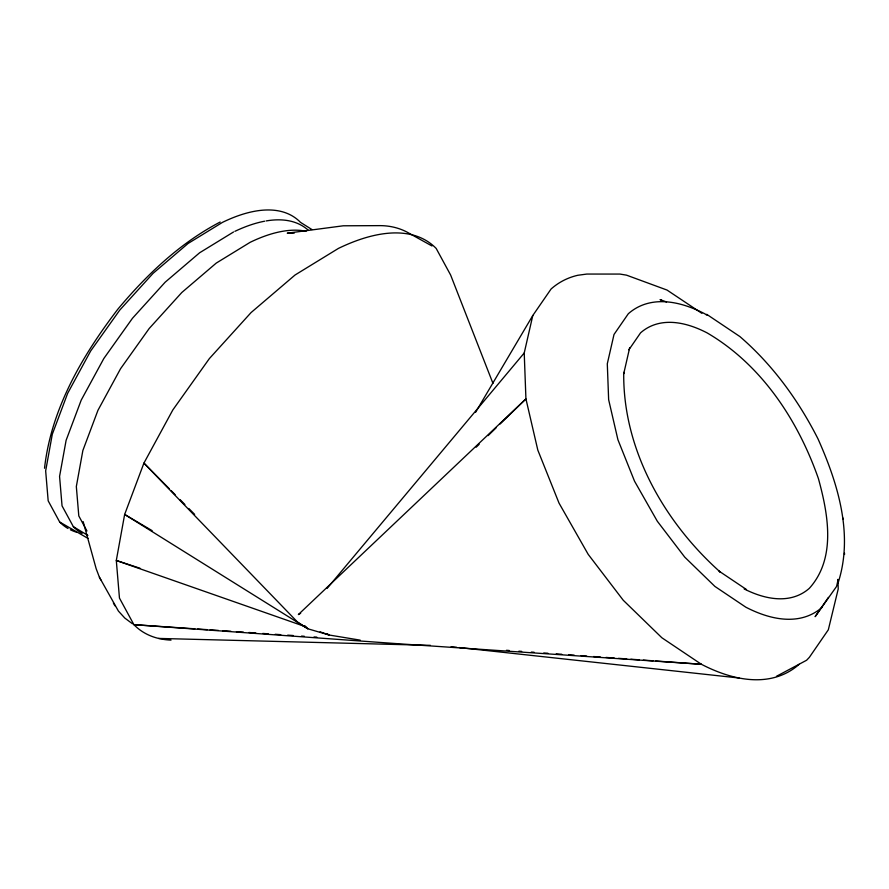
<?xml version="1.0" encoding="UTF-8"?>
<svg xmlns="http://www.w3.org/2000/svg" width="889" height="889" viewBox="0 0 889 889"><rect width="100%" height="100%" fill="white"/><g stroke="black" fill="none" stroke-linecap="round" stroke-linejoin="round"><path stroke-width="1.33" d="M44.528 468.236C51.151 408.873 82.21 355.811 117.859 309.172C146.629 274.79 179.589 243.386 219.539 222.361L220.194 222.028M799.178 664.294A289.003 131.15 61.9 0 1 701.365 664.272L661.861 637.757L623.256 600.264L588.185 554.336L559.037 503.13L537.812 450.101L525.932 398.894L524.221 352.989L532.8 315.495L551.08 289.003A289.003 131.15 61.9 0 1 577.806 275.279L586.84 274.056L619.955 274.068L626.523 275.157L667.028 290.058L701.899 313.35M629.656 347.821L623.711 373.791L623.734 372.369C622.633 449.167 664.039 521.91 720.257 572.072L719.101 571.16L746.482 589.529M838.083 579.806L836.56 586.462L815.135 616.677L828.437 597.386M837.96 583.328C853.873 534.978 837.949 483.549 818.013 438.899C798.433 400.306 772.73 364.857 739.837 336.52L706.666 314.295M475.626 412.252L532.8 315.495M628.89 349.777L640.547 332.864A196.68 89.256 61.9 0 1 707.111 332.886C761.484 364.657 797.978 420.164 818.425 478.638C828.159 514.075 836.393 558.214 809.39 588.274A196.68 89.256 61.9 0 1 744.16 588.94M327.03 588.485L524.221 352.989M476.193 447.2L479.171 444.3M488.128 435.61L496.084 427.876M500.063 424.02L525.932 398.894L298.36 614.566L300.66 613.288M233.551 231.973L199.603 252.787L165.132 282.224L132.472 318.273L103.846 358.489L81.21 400.128L66.108 440.344L59.574 476.404L62.041 505.852L73.354 526.677A211.782 89.689 -54.1 0 0 82.132 533.389M776.497 676.285L806.601 660.249L809.357 657.349L828.326 629.79L838.216 588.996L837.949 579.384M294.192 233.185L287.258 233.185L343.265 225.795L378.492 225.639C388.415 225.428 398.461 227.528 407.251 232.218L431.976 245.975M158.631 638.424L430.409 645.347M194.858 628.812L133.895 624.667L119.459 598.075L116.303 560.481L124.649 514.442L143.929 463.102L172.822 409.951L209.36 358.6L251.065 312.572L295.07 274.99L338.409 248.42A270.378 114.503 -54.1 0 1 436.188 248.453L450.634 275.034L492.962 383.381M197.636 629.001L207.326 629.668M210.104 629.856L218.416 630.423M222.572 630.701L230.884 631.268M236.43 631.646L243.353 632.123M248.898 632.501L255.832 632.968M262.755 633.446L268.3 633.824M275.223 634.29L280.768 634.668M287.692 635.146L293.237 635.524M301.549 636.091L304.327 636.28M314.028 636.935L316.795 637.124M506.463 650.292L509.23 650.481M518.909 651.181L521.676 651.381M531.344 652.07L534.111 652.27M543.79 652.971L547.935 653.259M556.225 653.86L561.759 654.26M568.671 654.749L574.194 655.149M581.106 655.649L586.64 656.038M593.552 656.538L600.464 657.027M605.987 657.427L614.277 658.027M618.433 658.327L626.723 658.916M630.868 659.216L639.158 659.805M643.314 660.105L652.982 660.805M655.749 660.994L701.365 664.272L398.461 643.758L133.895 624.667A270.378 114.503 -54.1 0 0 171.032 640.113M451.145 646.681L456.657 647.281M459.413 647.581L739.081 678.007M360.178 640.136L329.241 635.035L307.783 628.767L124.649 514.442L152.163 530.666M140.029 568.238L116.303 560.481L305.727 626.801M661.127 299.949L660.071 299.604L666.517 301.949M320.096 631.823L329.241 635.035L326.852 633.624M88.022 538.412L59.674 522.01L48.173 500.829L45.661 470.892L52.307 434.221L67.664 393.316L90.678 350.977L119.782 310.083L152.997 273.412L188.057 243.486L222.572 222.317A215.371 91.211 -54.1 0 1 300.471 222.339L311.895 229.529M73.354 526.677L87.867 535.411M132.483 623.8L124.827 618.077L118.426 611.087L99.412 577.239L96.179 568.771L83.166 521.632M707.055 315.317L704.766 313.773A225.962 102.546 61.9 0 0 628.301 313.761L614.01 334.475L607.298 363.79L608.643 399.683L617.922 439.722L634.524 481.171L657.304 521.221L684.73 557.114L714.912 586.429L745.793 607.165A225.962 102.546 61.9 0 0 822.269 607.187M169.288 488.739L143.929 463.102L297.248 621.789L307.783 628.767L304.86 625.812M171.233 490.717L175.133 494.662M180.011 499.585L184.89 504.519M188.79 508.464L194.647 514.375M86.955 530.966L78.799 515.942L76.332 486.527L82.866 450.501L97.946 410.318L120.56 368.713L149.163 328.541L181.789 292.514L216.238 263.1L250.153 242.308A211.593 89.611 -54.1 0 1 306.105 231.284M99.412 577.239L100.846 579.884M113.381 602.964L114.903 605.787M843.194 518.154L843.239 519.209M844.494 553.069L844.55 554.503M76.698 532.255A215.371 91.211 -54.1 0 1 70.375 529.766M68.02 528.499A215.371 91.211 -54.1 0 1 59.674 522.01M234.907 231.329A211.782 89.689 -54.1 0 1 264.644 221.205M266.144 220.939A211.782 89.689 -54.1 0 1 308.139 230.084"/></g></svg>
